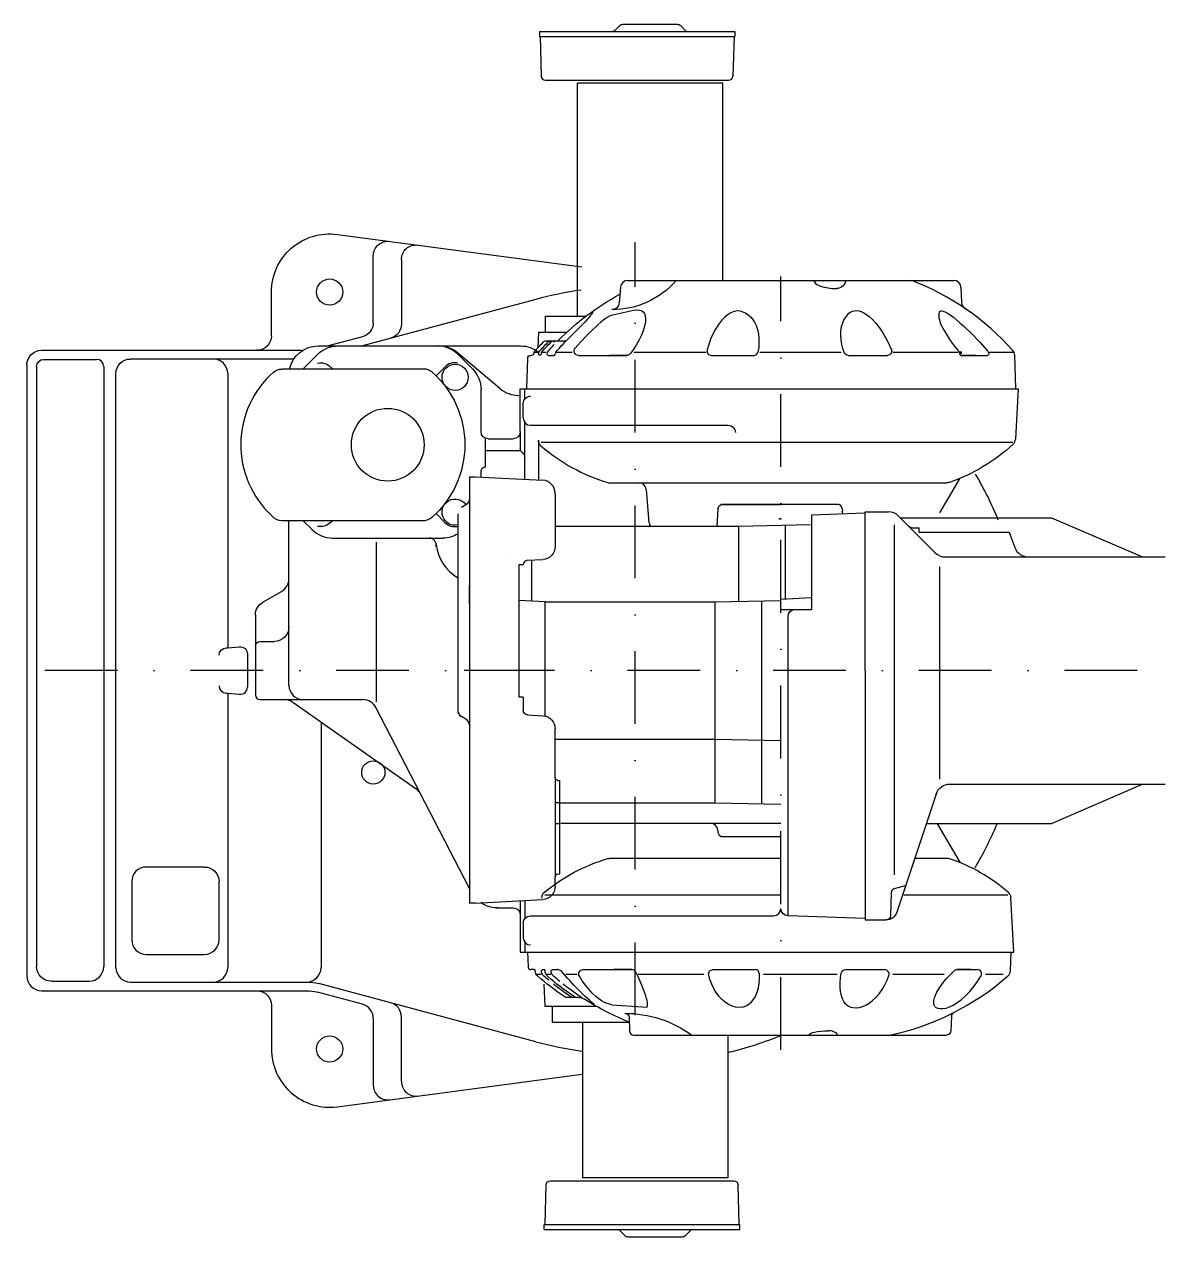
# Model space of a CAD drawing. Extents: x 980 to 2346, y 1111 to 1944.
# Drawn here: x 980 to 1765, y 1111 to 1944 of the extents above; entities that cross this region are included whole.
import ezdxf

# ---------------------------------------------------------------- set-up
doc = ezdxf.new("R2010")
doc.units = 0
doc.header["$LTSCALE"] = 100
for name, pattern in [('DASHDOT', [1, 0.5, -0.25, 0, -0.25]), ('DASHED', [0.75, 0.5, -0.25]), ('GEN7', [15, 10, -2.5, 0, -2.5]), ('PHANTOM', [2.5, 1.25, -0.25, 0.25, -0.25, 0.25, -0.25])]:
    doc.linetypes.add(name, pattern=pattern)
doc.layers.get('0').update_dxf_attribs({"linetype": 'CONTINUOUS'})
doc.layers.add('7', color=4, linetype='GEN7')

msp = doc.modelspace()

# ---------------------------------------------------------------- linework, layer by layer
at = {"linetype": 'CONTINUOUS'}
for p, q in [((1385.8, 1939.59), (1389.2, 1942.98)), ((1391.7, 1944), (1428.8, 1944)), ((1434.6, 1939.59), (1431.3, 1942.98)), ((1334.1, 1939.01), (1334.1, 1935.5)), ((1334.1, 1939), (1468.4, 1939)), ((1334.1, 1935.5), (1468.4, 1935.5)), ((1334.6, 1935.47), (1335.3, 1908.43)), ((1404.3, 1935.5), (1468.4, 1935.5)), ((1467.9, 1935.47), (1467.1, 1908.43)), ((1468.4, 1939.01), (1468.4, 1935.5)), ((1338.3, 1905.5), (1464.1, 1905.5)), ((1460.2, 1903.5), (1360.2, 1903.5)), ((1360.2, 1743.5), (1360.2, 1903.5)), ((1460.2, 1768), (1460.2, 1903.5)), ((1195.3, 1799.65), (1363.2, 1777.28)), ((1220, 1738.97), (1220, 1784.94)), ((1239.3, 1782.37), (1239.3, 1737.93)), ((1394.8, 1768), (1618.8, 1768)), ((1150, 1730), (1150, 1760)), ((1389.9, 1763.44), (1388.9, 1752.51)), ((1623.8, 1763.18), (1624.2, 1752.85)), ((1331.7, 1755.01), (1212.6, 1723.1)), ((1338.3, 1732.5), (1338.3, 1743.5)), ((1338.3, 1743.5), (1366.1, 1743.5)), ((1400, 1747.53), (1383.4, 1743.9)), ((1212.6, 1729.31), (1188.9, 1722.97)), ((1333.5, 1732.5), (1333.1, 1721.81)), ((1333.5, 1732.5), (1353, 1732.5)), ((1338.9, 1726.5), (1346.8, 1726.5)), ((1341.5, 1726.5), (1346.3, 1726.5)), ((1345.3, 1726.5), (1352.3, 1726.5)), ((992, 1720), (1140, 1720)), ((1140, 1720), (1170.9, 1720)), ((1171.6, 1707.13), (1181.6, 1717.15)), ((1182, 1723), (1321.2, 1723)), ((1307, 1693.72), (1277.9, 1718.29)), ((1278.2, 1717.15), (1288.1, 1707.22)), ((1328, 1716.5), (1328.7, 1716.5)), ((1330.2, 1718.15), (1330.2, 1717.95)), ((1333.1, 1718.5), (1330.7, 1718.5)), ((1333.5, 1718.15), (1333.4, 1717.54)), ((1334.4, 1716.5), (1334.4, 1716.5)), ((1335.5, 1718.15), (1335.4, 1717.47)), ((1338.5, 1718.5), (1336.2, 1718.5)), ((1339.4, 1718.15), (1339.3, 1717.54)), ((1340.3, 1716.5), (1344, 1716.5)), ((1343.2, 1716.5), (1342.5, 1716.5)), ((1345.1, 1718.15), (1345, 1717.47)), ((1356.6, 1718.5), (1345.5, 1718.5)), ((1360.9, 1716.5), (1394, 1716.5)), ((1394.8, 1716.5), (1382.3, 1716.5)), ((1448.6, 1718.5), (1399.2, 1718.5)), ((1452.3, 1716.5), (1481.4, 1716.5)), ((1541.4, 1718.5), (1485.6, 1718.5)), ((1546.3, 1716.5), (1573.2, 1716.5)), ((1621.8, 1718.5), (1577.1, 1718.5)), ((1622.4, 1719.01), (1624.4, 1719.01)), ((1622.8, 1718), (1624.4, 1718)), ((1623.9, 1716.5), (1642, 1716.5)), ((1634.1, 1716.5), (1624.4, 1716.5)), ((1659.7, 1718.5), (1643.5, 1718.5)), ((1661.5, 1693.8), (1660.7, 1716.71)), ((982, 1710), (982, 1290)), ((988.6, 1708.78), (988.6, 1296.6)), ((993.6, 1713.78), (1029.8, 1713.78)), ((1034.8, 1708.78), (1034.8, 1296.6)), ((1165.2, 1714), (1053.1, 1714)), ((1190.7, 1708.52), (1192.1, 1707.13)), ((1269.2, 1708.52), (1263.1, 1702.48)), ((1326, 1714.57), (1325.2, 1693.8)), ((1043.1, 1296), (1043.1, 1704)), ((1120, 1704), (1120, 1515.52)), ((1255.5, 1707.13), (1157.1, 1707.13)), ((1294, 1664.13), (1294, 1693.08)), ((1321, 1693.5), (1663, 1693.5)), ((1321, 1664.13), (1321, 1693.5)), ((1324, 1686.46), (1324, 1693.5)), ((1663, 1693.5), (1661.2, 1658.95)), ((1323, 1673.5), (1323, 1683.5)), ((1324, 1646.89), (1324, 1670.54)), ((1328, 1668.5), (1463.9, 1668.5)), ((1297, 1639.94), (1297, 1659.55)), ((1299, 1659.13), (1316, 1659.13)), ((1321, 1664.13), (1321, 1652.38)), ((1333.4, 1658.24), (1333.4, 1630.87)), ((1297, 1651.13), (1321, 1651.13)), ((1321.8, 1650.25), (1323.1, 1649.01)), ((1335.4, 1657), (1659.4, 1657)), ((1324, 1631.36), (1324, 1646.89)), ((1286, 1633.14), (1286, 1340.27)), ((1286, 1633.14), (1290, 1633.14)), ((1290, 1633.14), (1336.5, 1630.71)), ((1294, 1632.93), (1294, 1636.94)), ((1382.6, 1629), (1610.4, 1629)), ((1409.6, 1601.57), (1407.6, 1624.44)), ((1609.3, 1608.24), (1623.2, 1632.06)), ((1609.3, 1629), (1614.2, 1629)), ((1345, 1621.72), (1345, 1596.27)), ((1263.1, 1607.79), (1269.2, 1601.75)), ((1278, 1607.73), (1278, 1472.74)), ((1283.5, 1613.79), (1280.5, 1612.06)), ((1456.8, 1611.18), (1456.1, 1599.01)), ((1539.2, 1614), (1458.8, 1614)), ((1459.8, 1614), (1500, 1614)), ((1540.2, 1614), (1500, 1614)), ((1558, 1608), (1521, 1606.71)), ((1542.2, 1611.18), (1542.3, 1609.71)), ((1558, 1609), (1573.9, 1609)), ((1558, 1500), (1558, 1609)), ((1157.1, 1603.13), (1255.3, 1603.13)), ((1162, 1490), (1162, 1603.13)), ((1171.6, 1603.13), (1177.9, 1596.86)), ((1192.1, 1603.13), (1190.7, 1601.75)), ((1471, 1599.25), (1520.4, 1600.35)), ((1503, 1599.97), (1503, 1549.22)), ((1521, 1606.71), (1521, 1542)), ((1578, 1600.03), (1578, 1359.68)), ((1580.9, 1606.07), (1606.1, 1580.93)), ((1582, 1605), (1685.9, 1605)), ((1685.9, 1605), (1748.44, 1578)), ((1345, 1599.25), (1471, 1599.25)), ((1345, 1596.27), (1345, 1585.27)), ((1471, 1599.25), (1471, 1547.76)), ((1591.1, 1598), (1595, 1598)), ((1595, 1595), (1595, 1598)), ((1595, 1595), (1657, 1595)), ((1657, 1595), (1660.8, 1584.58)), ((1192, 1591), (1267.8, 1591)), ((1222, 1588.08), (1222, 1478.48)), ((1311, 1578.64), (1311, 1578.64)), ((1311, 1578.64), (1311, 1578.64)), ((1311, 1578.64), (1311, 1578.64)), ((1311, 1578.64), (1311, 1578.64)), ((1325.8, 1575.73), (1336.5, 1576.29)), ((1329, 1547.62), (1329, 1575.75)), ((1336, 1578.64), (1336, 1578.64)), ((1336, 1578.64), (1336, 1578.64)), ((1336, 1578.64), (1336, 1578.64)), ((1336, 1578.64), (1336, 1578.64)), ((1613.1, 1578), (1764, 1578)), ((1320, 1572.58), (1320, 1481.68)), ((1323, 1572.58), (1320, 1572.58)), ((1323, 1572.58), (1323, 1572.73)), ((1609, 1571.14), (1609, 1425.33)), ((1144, 1546.89), (1157, 1554.4)), ((1500, 1549.06), (1520.7, 1550.2)), ((1338, 1547.12), (1320, 1548.12)), ((1320, 1548.12), (1320, 1481.68)), ((1338, 1469.06), (1338, 1547.12)), ((1338, 1547.12), (1455, 1547.12)), ((1455, 1547.11), (1500, 1548.11)), ((1455, 1547.12), (1465.7, 1547.36)), ((1455, 1464), (1455, 1547.12)), ((1487, 1463.29), (1487, 1547.74)), ((1500, 1542), (1521, 1542)), ((1139, 1538.23), (1139, 1483)), ((1455, 1535.5), (1455, 1535.5)), ((1505, 1331.47), (1505, 1537)), ((1120, 1515.52), (1127.9, 1516.34)), ((1142, 1520), (1152, 1520)), ((1119, 1515.52), (1120, 1515.52)), ((1133.5, 1511.36), (1133.5, 1488.64)), ((1558, 1500), (1558, 1328.62)), ((1455, 1409.09), (1455, 1492.21)), ((1455, 1491.71), (1455, 1491.71)), ((1487, 1408.38), (1487, 1492.92)), ((1119, 1484.48), (1120, 1484.48)), ((1120, 1484.48), (1120, 1296)), ((1120, 1484.48), (1127.9, 1483.67)), ((1142, 1480), (1212.9, 1480)), ((1164.6, 1478.2), (1249.4, 1418.82)), ((1286.1, 1350.29), (1221.8, 1474.6)), ((1323, 1481.68), (1320, 1481.68)), ((1323, 1481.68), (1323, 1479.14)), ((1323, 1479.14), (1323, 1472.48)), ((1283.5, 1466.68), (1280.5, 1468.41)), ((1325.8, 1469.48), (1336.5, 1468.93)), ((1184.1, 1464.32), (1184.1, 1296)), ((1345, 1426.47), (1345, 1459.94)), ((1345, 1452.9), (1455, 1452.9)), ((1455, 1452.9), (1500, 1451.9)), ((1345, 1426.47), (1345, 1358.27)), ((1346.5, 1424.53), (1348, 1424.45)), ((1348, 1424.45), (1348, 1360.28)), ((1616.2, 1422), (1764, 1422)), ((1685.9, 1395), (1748.44, 1422)), ((1348.2, 1409.09), (1455, 1409.09)), ((1455, 1409.09), (1500, 1408.09)), ((1606.7, 1415.15), (1579.8, 1334.1)), ((1345, 1395), (1348.5, 1395)), ((1500, 1395), (1348.9, 1395)), ((1499, 1395), (1349, 1395)), ((1600, 1395), (1685.9, 1395)), ((1607.3, 1395.22), (1623.2, 1367.95)), ((1456.7, 1390.3), (1456.8, 1388.83)), ((1458.8, 1386), (1499, 1386)), ((1459.8, 1386), (1500, 1386)), ((1499.6, 1386), (1499, 1386)), ((1500, 1386), (1500, 1386)), ((1382.6, 1371), (1500, 1371)), ((1592.1, 1371), (1614.2, 1371)), ((1104, 1365), (1064, 1365)), ((1345, 1351.69), (1345, 1358.27)), ((1346.5, 1360.21), (1348, 1360.28)), ((1054, 1355), (1054, 1315)), ((1114, 1315), (1114, 1355)), ((1578.1, 1350.2), (1585.7, 1352.21)), ((1290, 1340.27), (1336.5, 1342.71)), ((1321, 1341.71), (1321, 1306.5)), ((1324, 1342.28), (1324, 1329.46)), ((1337.8, 1346), (1500.2, 1346)), ((1575.9, 1347.4), (1575.4, 1331.52)), ((1584.5, 1346), (1655.9, 1346)), ((1660, 1306.5), (1658, 1343.92)), ((1290, 1340.27), (1286, 1340.27)), ((1304.2, 1337), (1315, 1337)), ((1305.2, 1337), (1316, 1337)), ((1323, 1326.5), (1323, 1316.5)), ((1328, 1331.5), (1495, 1331.5)), ((1558, 1329.62), (1505, 1331.47)), ((1558, 1328.62), (1572.2, 1328.62)), ((1324, 1313.54), (1324, 1306.5)), ((1064, 1305), (1104, 1305)), ((1321, 1306.5), (1660, 1306.5)), ((1326, 1306.5), (1326.3, 1296.43)), ((1658, 1306.5), (1657.6, 1293.65)), ((1330.5, 1294.5), (1328.3, 1294.5)), ((1332.4, 1291.5), (1335.3, 1291.5)), ((1336.3, 1294.5), (1337.2, 1294.5)), ((1339.3, 1291.5), (1342, 1291.5)), ((1343.1, 1294.5), (1347.1, 1294.5)), ((1347.1, 1294.5), (1346.5, 1294.5)), ((1352.2, 1291.5), (1360.1, 1291.5)), ((1364.2, 1294.5), (1397.7, 1294.5)), ((1397.7, 1294.5), (1385.2, 1294.5)), ((1401.9, 1291.5), (1447.1, 1291.5)), ((1453.4, 1294.5), (1482.3, 1294.5)), ((1488, 1291.5), (1538.7, 1291.5)), ((1544.5, 1294.5), (1571.4, 1294.5)), ((1576.9, 1291.5), (1612.3, 1291.5)), ((1630.8, 1294.5), (1621, 1294.5)), ((1621.2, 1294.5), (1635, 1294.5)), ((1640.6, 1291.5), (1652.7, 1291.5)), ((998.6, 1286.6), (1024.8, 1286.6)), ((1053.1, 1286), (1174.7, 1286)), ((1331.7, 1245), (1182.5, 1284.98)), ((1337.2, 1284.5), (1337.8, 1269.5)), ((992, 1280), (1140, 1280)), ((1140, 1280), (1173.9, 1280)), ((1212.6, 1270.7), (1181.7, 1278.98)), ((1353.6, 1275.5), (1360.8, 1275.5)), ((1150, 1270), (1150, 1240)), ((1337.8, 1269.5), (1372.9, 1269.5)), ((1342.9, 1269.5), (1342.9, 1258.5)), ((1342.9, 1269.5), (1372.9, 1269.5)), ((1384, 1270.44), (1407.9, 1268.74)), ((1220, 1261.04), (1220, 1215.07)), ((1239.3, 1217.64), (1239.3, 1262.07)), ((1342.9, 1258.5), (1395.6, 1258.5)), ((1363.7, 1258.5), (1363.7, 1151.5)), ((1395.8, 1261.62), (1396.1, 1252.4)), ((1617.3, 1262.5), (1616.9, 1252.4)), ((1399.1, 1249.5), (1613.9, 1249.5)), ((1463.7, 1249.5), (1463.7, 1151.5)), ((1195.3, 1200.35), (1363.2, 1222.72)), ((1463.7, 1151.5), (1363.7, 1151.5)), ((1338, 1119.54), (1338.7, 1146.58)), ((1341.7, 1149.5), (1467.6, 1149.5)), ((1471.3, 1119.54), (1470.6, 1146.58)), ((1337.5, 1115.99), (1337.5, 1119.5)), ((1337.5, 1119.5), (1471.8, 1119.5)), ((1407.8, 1119.5), (1471.8, 1119.5)), ((1471.8, 1115.99), (1471.8, 1119.5)), ((1337.5, 1116), (1471.8, 1116)), ((1389.2, 1115.42), (1392.6, 1112.03)), ((1395.1, 1111), (1432.2, 1111)), ((1438.1, 1115.42), (1434.7, 1112.03))]:
    msp.add_line(p, q, dxfattribs=at)
at = {"linetype": 'DASHED'}
for p, q in [((1286, 1545.89), (1286, 1558.39)), ((1344.8, 1452.9), (1345, 1452.9)), ((1348.2, 1409.09), (1345, 1409.09))]:
    msp.add_line(p, q, dxfattribs=at)
at = {"linetype": 'DASHDOT'}
msp.add_line((1320, 1500), (1282.5, 1500), dxfattribs=at)
at = {"linetype": 'PHANTOM'}
for p, q in [((1348, 1424.45), (1348.2, 1424.45)), ((1348, 1360.28), (1348.2, 1360.29))]:
    msp.add_line(p, q, dxfattribs=at)
at = {"linetype": 'CONTINUOUS'}
for points in [[(1522.8, 1768, 0), (1522.9, 1767.33, 0), (1523.3, 1766.64, 0), (1523.9, 1765.95, 0), (1524.8, 1765.28, 0), (1525.9, 1764.64, 0), (1527.3, 1764.06, 0), (1529.8, 1763.34, 0), (1532.5, 1762.82, 0), (1535.4, 1762.52, 0), (1538.2, 1762.43, 0)], [(1544.5, 1768, 0), (1544.4, 1766.99, 0), (1544, 1765.95, 0), (1543.4, 1764.95, 0), (1542.6, 1764.06, 0), (1541.6, 1763.34, 0), (1540.5, 1762.82, 0), (1539.3, 1762.52, 0), (1538.2, 1762.43, 0)], [(1370.7, 1746.82, 0), (1370.7, 1746.61, 0), (1370.7, 1746.25, 0), (1370.5, 1745.76, 0), (1370.1, 1745.11, 0), (1369.5, 1744.31, 0), (1368.8, 1743.37, 0), (1368, 1742.29, 0), (1366.9, 1741.09, 0), (1365.4, 1739.34, 0), (1363.6, 1737.44, 0), (1359.7, 1733.5, 0), (1355.7, 1729.68, 0)], [(1383.4, 1743.9, 0), (1382.2, 1743.45, 0), (1380.6, 1742.55, 0), (1378.6, 1741.17, 0), (1376.3, 1739.33, 0), (1373.7, 1737.05, 0), (1370.1, 1733.66, 0), (1366.3, 1729.82, 0), (1362.4, 1725.69, 0), (1358.7, 1721.47, 0)], [(1400, 1747.53, 0), (1401.6, 1747.74, 0), (1403, 1747.67, 0), (1404.3, 1747.27, 0), (1405.4, 1746.5, 0), (1406.3, 1745.33, 0), (1406.9, 1743.76, 0), (1407.1, 1741.81, 0), (1407, 1739.52, 0), (1406.4, 1736.55, 0), (1405.4, 1733.34, 0), (1404, 1730, 0), (1402.4, 1726.67, 0), (1400.5, 1723.45, 0), (1398.5, 1720.43, 0), (1396.4, 1717.66, 0)], [(1472.6, 1746.82, 0), (1470.9, 1747.02, 0), (1469.1, 1746.89, 0), (1467.2, 1746.4, 0), (1465.2, 1745.52, 0), (1463.2, 1744.25, 0), (1461.2, 1742.59, 0), (1459.3, 1740.56, 0), (1457.1, 1737.78, 0), (1455.1, 1734.62, 0), (1453.3, 1731.19, 0), (1451.7, 1727.58, 0), (1450.5, 1723.89, 0), (1449.4, 1720.23, 0)], [(1472.6, 1746.82, 0), (1474.3, 1746.31, 0), (1476, 1745.52, 0), (1477.6, 1744.43, 0), (1479.2, 1743.03, 0), (1480.6, 1741.34, 0), (1481.9, 1739.37, 0), (1483, 1737.15, 0), (1484, 1734.3, 0), (1484.6, 1731.26, 0), (1485, 1728.12, 0), (1485, 1724.96, 0), (1484.8, 1721.86, 0), (1484.3, 1718.9, 0)], [(1549.4, 1746.82, 0), (1547.7, 1745.95, 0), (1546.1, 1744.71, 0), (1544.6, 1743.08, 0), (1543.3, 1741.07, 0), (1542.3, 1738.71, 0), (1541.5, 1736.06, 0), (1541.1, 1733.18, 0), (1541, 1730.17, 0), (1541.2, 1727.1, 0), (1541.7, 1724.07, 0), (1542.5, 1721.15, 0), (1543.5, 1718.4, 0)], [(1549.4, 1746.82, 0), (1550.7, 1747.17, 0), (1552.1, 1747.27, 0), (1553.7, 1747.08, 0), (1555.3, 1746.58, 0), (1557, 1745.77, 0), (1558.9, 1744.64, 0), (1560.8, 1743.2, 0), (1562.7, 1741.45, 0), (1565.2, 1738.69, 0), (1567.7, 1735.52, 0), (1570, 1732.03, 0), (1572.2, 1728.33, 0), (1574.2, 1724.51, 0), (1575.9, 1720.68, 0)], [(1609.4, 1746.82, 0), (1608.9, 1746.16, 0), (1608.6, 1745.25, 0), (1608.5, 1744.06, 0), (1608.6, 1742.62, 0), (1609, 1740.92, 0), (1609.6, 1738.98, 0), (1610.5, 1736.85, 0), (1612.2, 1733.59, 0), (1614.2, 1730.13, 0), (1616.6, 1726.61, 0), (1619.2, 1723.16, 0), (1621.8, 1719.88, 0)], [(1609.4, 1746.82, 0), (1609.9, 1747.07, 0), (1610.6, 1747.12, 0), (1611.5, 1746.94, 0), (1612.6, 1746.54, 0), (1613.9, 1745.89, 0), (1615.3, 1744.98, 0), (1617, 1743.83, 0), (1618.9, 1742.44, 0), (1620.9, 1740.81, 0), (1623.3, 1738.73, 0), (1625.9, 1736.41, 0), (1631.3, 1731.23, 0), (1636.7, 1725.62, 0), (1641.9, 1719.93, 0)], [(1331.3, 1293.76, 0), (1331.3, 1294.03, 0), (1331.1, 1294.29, 0), (1330.8, 1294.45, 0), (1330.5, 1294.5, 0)], [(1335.5, 1293.76, 0), (1335.5, 1294.03, 0), (1335.7, 1294.29, 0), (1336, 1294.45, 0), (1336.3, 1294.5, 0)], [(1338, 1293.76, 0), (1337.9, 1294.03, 0), (1337.8, 1294.29, 0), (1337.5, 1294.45, 0), (1337.2, 1294.5, 0)], [(1342.2, 1293.76, 0), (1342.3, 1294.03, 0), (1342.5, 1294.29, 0), (1342.8, 1294.45, 0), (1343.1, 1294.5, 0)], [(1407.9, 1268.74, 0), (1408.2, 1268.99, 0), (1408.4, 1269.43, 0), (1408.5, 1270.08, 0), (1408.4, 1270.94, 0), (1408.3, 1272.01, 0), (1408.1, 1273.29, 0), (1407.7, 1274.76, 0), (1407.2, 1276.42, 0), (1405.9, 1280.18, 0), (1404.3, 1284.33, 0), (1402.4, 1288.62, 0), (1400.4, 1292.82, 0)], [(1473.4, 1268.74, 0), (1475.1, 1269.13, 0), (1476.7, 1269.86, 0), (1478.3, 1270.92, 0), (1479.9, 1272.34, 0), (1481.3, 1274.08, 0), (1482.5, 1276.14, 0), (1483.7, 1278.94, 0), (1484.6, 1282.01, 0), (1485.1, 1285.24, 0), (1485.3, 1288.5, 0), (1485.3, 1291.71, 0)], [(1547.9, 1268.74, 0), (1546.6, 1269.23, 0), (1545.4, 1270.05, 0), (1544.2, 1271.21, 0), (1543.2, 1272.7, 0), (1542.3, 1274.52, 0), (1541.6, 1276.62, 0), (1541, 1279.46, 0), (1540.7, 1282.54, 0), (1540.7, 1285.75, 0), (1541, 1288.97, 0), (1541.5, 1292.1, 0)], [(1606.1, 1268.74, 0), (1605.6, 1269.57, 0), (1605.2, 1270.63, 0), (1605.1, 1271.9, 0), (1605.2, 1273.39, 0), (1605.6, 1275.08, 0), (1606.3, 1276.95, 0), (1607.3, 1278.96, 0), (1609, 1281.95, 0), (1611.2, 1285.02, 0), (1613.7, 1288.08, 0), (1616.4, 1291, 0), (1619.2, 1293.71, 0)], [(1384, 1270.44, 0), (1382.4, 1270.68, 0), (1380.6, 1271.2, 0), (1378.8, 1272, 0), (1376.8, 1273.09, 0), (1374.9, 1274.46, 0), (1372.8, 1276.11, 0), (1370.4, 1278.4, 0), (1368, 1281, 0), (1365.7, 1283.84, 0), (1363.6, 1286.85, 0), (1361.6, 1289.96, 0)], [(1473.4, 1268.74, 0), (1471.2, 1268.6, 0), (1468.9, 1268.84, 0), (1466.5, 1269.49, 0), (1464.1, 1270.56, 0), (1461.8, 1272.06, 0), (1459.5, 1273.97, 0), (1457.4, 1276.25, 0), (1455.5, 1278.83, 0), (1453.9, 1281.66, 0), (1452.5, 1284.64, 0), (1451.3, 1287.72, 0), (1450.5, 1290.81, 0)], [(1547.9, 1268.74, 0), (1549.8, 1268.39, 0), (1551.9, 1268.33, 0), (1554, 1268.59, 0), (1556.2, 1269.19, 0), (1558.4, 1270.13, 0), (1560.6, 1271.42, 0), (1562.8, 1273.03, 0), (1565.2, 1275.3, 0), (1567.5, 1277.93, 0), (1569.6, 1280.85, 0), (1571.4, 1283.97, 0), (1573, 1287.22, 0), (1574.3, 1290.51, 0)], [(1606.1, 1268.74, 0), (1607.7, 1268.09, 0), (1609.5, 1267.75, 0), (1611.4, 1267.76, 0), (1613.6, 1268.15, 0), (1615.9, 1268.92, 0), (1618.4, 1270.08, 0), (1620.9, 1271.62, 0), (1623.9, 1273.86, 0), (1626.9, 1276.54, 0), (1629.8, 1279.57, 0), (1632.6, 1282.87, 0), (1635.2, 1286.35, 0), (1637.5, 1289.91, 0)], [(1519.3, 1249.5, 0), (1519.4, 1249.87, 0), (1519.7, 1250.24, 0), (1520.3, 1250.62, 0), (1521, 1250.99, 0), (1522, 1251.33, 0), (1523.2, 1251.65, 0), (1525.3, 1252.04, 0), (1527.7, 1252.33, 0), (1530.2, 1252.49, 0), (1532.6, 1252.54, 0)], [(1538.8, 1249.5, 0), (1538.7, 1250.06, 0), (1538.4, 1250.62, 0), (1537.8, 1251.16, 0), (1537, 1251.65, 0), (1535.6, 1252.15, 0), (1534.1, 1252.45, 0), (1532.6, 1252.54, 0)]]:
    msp.add_polyline3d(points, dxfattribs=at)
for centre, radius in [((1190, 1760), 9), ((1276.2, 1701.45), 9), ((1229.9, 1655.13), 25), ((1220, 1430), 8), ((1190, 1240), 9)]:
    msp.add_circle(centre, radius, dxfattribs=at)
at = {"linetype": 'CONTINUOUS', "extrusion": (0, 0, -1)}
for centre, radius, start, end in [((-1391.7, 1940.5), 3.5, 45, 90), ((-1341.5, 1725.5), 1, 0, 90), ((-1345.3, 1725.5), 1, 0, 90), ((-1328, 1714.5), 2, 2, 90), ((-1328, 1683.5), 5, 0, 90.0001), ((-1463.9, 1663.5), 5, 90, 180), ((-1336, 1351.69), 9, 180, 267), ((-1653, 1343.66), 5, 131.142, 177), ((-1505, 1336.44), 5, 272, 0), ((-1572.4, 1331.62), 3, 182, 270), ((-1347.1, 1291.5), 3, 90, 140.496), ((-1453.4, 1291.5), 3, 346.633, 90), ((-1544.5, 1291.5), 3, 11.5265, 90), ((-1455.5, 1425.66), 180, 303.931, 308.354)]:
    msp.add_arc(centre, radius, start, end, dxfattribs=at)
at = {"linetype": 'CONTINUOUS', "extrusion": (2.75335e-14, 6.5979e-14, -1)}
msp.add_arc((-1428.8, 1940.5), 3.5, 90, 135, dxfattribs=at)
at = {"linetype": 'CONTINUOUS', "extrusion": (5.65233e-15, -1.31888e-14, -1)}
msp.add_arc((-1384.4, 1941), 2, 225, 270, dxfattribs=at)
at = {"linetype": 'CONTINUOUS'}
for centre, radius, start, end in [((1436.1, 1941), 2, 225, 270), ((1338.3, 1908.5), 3, 181.5, 270), ((1464.1, 1908.5), 3, 270, 358.5), ((1394.8, 1763), 5, 90, 175), ((1525, 1600.14), 180, 41.6913, 68.8361), ((1618.8, 1763), 5, 2, 90), ((1400, 1500), 264, 98.0873, 105), ((1629.2, 1753.03), 5, 182, 235.729), ((1264.1, 1703), 20, 45, 90), ((1265, 1703), 20, 49.8249, 90), ((1331.2, 1718.11), 1, 138.773, 178), ((1340.3, 1717.5), 1, 178, 270), ((1344, 1717.5), 1, 270, 358), ((1346.1, 1718.11), 1, 138.773, 178), ((1394, 1719.5), 3, 270, 322.075), ((1452.3, 1719.5), 3, 166.079, 270), ((1481.4, 1719.5), 3, 270, 348.321), ((1623.9, 1717.5), 1, 188.118, 270), ((1655.7, 1716.54), 5, 2.00001, 41.6913), ((1029.8, 1708.78), 5, 0, 90), ((1110, 1704), 10, 0, 90), ((1276.2, 1701.45), 10, 79.0226, 135), ((1195.4, 1655.13), 66.5, 131.41, 227.197), ((1254.8, 1698.63), 8.5, 48.5904, 90), ((1319.9, 1709), 20, 229.825, 270), ((1328, 1673.5), 5, 180, 270), ((1656.2, 1659.21), 5, 313.26, 357), ((1416.5, 1748.36), 124.29, 229.152, 253.465), ((1400, 1500), 270, 22.5134, 30.0005), ((1336, 1621.72), 9, 0, 87), ((1382.6, 1634), 5, 253.465, 270), ((1402.6, 1624), 5, 5, 90), ((1539.2, 1611), 3, 3.36646, 90), ((1573.9, 1599), 10, 45, 90), ((1156.9, 1611.63), 8.5, 218.497, 270), ((1254.7, 1611.63), 8.5, 270, 311.41), ((1276.2, 1608.82), 10, 225, 280.977), ((1414.6, 1602), 5, 185, 213.303), ((1591.1, 1603), 5, 225, 270), ((1192, 1611), 20, 225, 270), ((1258.3, 1586), 5, 347.52, 90), ((1293.1, 1589.67), 30, 186.017, 239.698), ((1670.2, 1588), 10, 200, 270), ((1326, 1572.73), 3, 93, 180), ((1613.1, 1588), 10, 225, 270), ((1152, 1563.06), 10, 300, 0), ((1119, 1489.48), 5, 180, 270), ((1128.5, 1488.64), 5, 264.144, 0), ((1142, 1483), 3, 180, 270), ((1172, 1490), 10, 180, 270), ((1158.8, 1470), 10, 55, 90), ((1212.9, 1470), 10, 27.3608, 90), ((1283, 1472.74), 5, 180, 240), ((1281, 1462.35), 5, 0, 60), ((1243.6, 1410.63), 10, 27.3608, 55), ((1451.8, 1390), 5, 3.36646, 90), ((1400, 1500), 270, 329.862, 337.05), ((1459.8, 1389), 3, 183.366, 270), ((1614.2, 1366), 5, 71.3357, 90), ((1577.4, 1257.05), 120, 48.8583, 71.3358), ((1064, 1355), 10, 90, 180), ((1347, 1358.27), 2, 104.478, 180), ((1578.9, 1347.3), 3, 105, 178), ((1340.6, 1343.68), 5, 115.961, 180), ((1495, 1336.5), 5, 270, 0), ((1328, 1316.5), 5, 180, 270), ((1064, 1315), 10, 180, 270), ((1104, 1315), 10, 270, 0), ((1024.8, 1296.6), 10, 270, 0), ((1053.1, 1296), 10, 180, 270), ((1110, 1296), 10, 270, 0), ((1174.1, 1296), 10, 270, 0), ((1328.3, 1296.5), 2, 182, 270), ((1397.7, 1291.5), 3, 26.0595, 90), ((1482.3, 1291.5), 3, 3.94966, 90), ((1571.4, 1291.5), 3, 340.572, 90), ((1635, 1291.5), 3, 327.97, 90), ((992, 1290), 10, 180, 270), ((1537.3, 1425.51), 180, 282.089, 311.192), ((1353.6, 1280.5), 5, 237, 270), ((1357.7, 1280.5), 5, 237, 270), ((1360.3, 1280.5), 5, 237, 270), ((1210, 1261.04), 10, 0, 75), ((1229.3, 1262.07), 10, 0, 75), ((1399.1, 1252.5), 3, 182, 270), ((1400, 1500), 270, 283.639, 291.98), ((1400, 1500), 264, 255, 261.997), ((1190, 1240), 40, 180, 277.586), ((1249.3, 1217.64), 10, 180, 277.586), ((1230, 1215.07), 10, 180, 277.586), ((1387.8, 1114), 2, 45, 90), ((1395.1, 1114.5), 3.5, 225, 270), ((1432.2, 1114.5), 3.5, 270, 315)]:
    msp.add_arc(centre, radius, start, end, dxfattribs=at)
at = {"linetype": 'CONTINUOUS', "extrusion": (-3.33067e-16, 0, -1)}
msp.add_arc((-1190, 1760), 40, 0, 97.5863, dxfattribs=at)
at = {"linetype": 'CONTINUOUS', "extrusion": (4.44089e-16, -4.44089e-16, -1)}
for centre, end in [((-1230, 1784.94), 97.5863), ((-992, 1710), 90)]:
    msp.add_arc(centre, 10, 0, end, dxfattribs=at)
at = {"linetype": 'CONTINUOUS', "extrusion": (-9.41469e-13, -8.20677e-13, -1)}
msp.add_arc((-1249.3, 1782.37, 0), 10, 0, 97.5863, dxfattribs=at)
at = {"linetype": 'CONTINUOUS', "extrusion": (8.14213e-15, -2.09895e-14, -1)}
msp.add_arc((-1384.5, 1805.27), 57.33, 220.542, 270.593, dxfattribs=at)
at = {"linetype": 'CONTINUOUS', "extrusion": (-4.02368e-15, 3.96614e-15, -1)}
msp.add_arc((-1475, 1600.14), 180, 44.5873, 61.6195, dxfattribs=at)
at = {"linetype": 'CONTINUOUS', "extrusion": (-3.53919e-15, 3.09639e-16, -1)}
msp.add_arc((-1383.9, 1752.94), 5, 185, 270, dxfattribs=at)
at = {"linetype": 'CONTINUOUS', "extrusion": (8.88178e-16, -4.44089e-16, -1)}
msp.add_arc((-1210, 1738.97), 10, 180, 255, dxfattribs=at)
at = {"linetype": 'CONTINUOUS', "extrusion": (9.41025e-13, 1.22347e-12, -1)}
msp.add_arc((-1229.3, 1737.93, 0), 10, 180, 255, dxfattribs=at)
at = {"linetype": 'CONTINUOUS', "extrusion": (-4.44089e-16, 4.44089e-16, -1)}
msp.add_arc((-1140, 1730), 10, 180, 270, dxfattribs=at)
at = {"linetype": 'CONTINUOUS', "extrusion": (5.4589e-14, -5.01963e-14, -1)}
msp.add_arc((-1465.8, 1600.14), 180, 41.2269, 44.1824, dxfattribs=at)
at = {"linetype": 'CONTINUOUS', "extrusion": (-5.4589e-14, 5.01963e-14, -1)}
msp.add_arc((-1469.1, 1600.14), 180, 41.2269, 44.1824, dxfattribs=at)
at = {"linetype": 'CONTINUOUS', "extrusion": (2.73038e-14, -2.51063e-14, -1)}
msp.add_arc((-1471.1, 1600.14), 180, 41.2269, 44.1824, dxfattribs=at)
at = {"linetype": 'CONTINUOUS', "extrusion": (-2.83415e-14, -3.12861e-14, -1)}
msp.add_arc((-1338.9, 1723.5), 3, 44.1824, 90, dxfattribs=at)
at = {"linetype": 'CONTINUOUS', "extrusion": (-3.90813e-16, -3.86338e-14, -1)}
msp.add_arc((-1342.2, 1723.5), 3, 44.1824, 90, dxfattribs=at)
at = {"linetype": 'CONTINUOUS', "extrusion": (-1.80437e-14, 2.67364e-15, -1)}
msp.add_arc((-1344.1, 1723.5), 3, 44.1824, 90, dxfattribs=at)
at = {"linetype": 'CONTINUOUS', "extrusion": (1.0284e-14, -9.60201e-15, -1)}
msp.add_arc((-1480.7, 1600.14), 180, 41.2269, 46.0229, dxfattribs=at)
at = {"linetype": 'CONTINUOUS', "extrusion": (-5.60086e-16, 5.7206e-16, -1)}
msp.add_arc((-1182, 1703), 20, 11.9159, 90, dxfattribs=at)
at = {"linetype": 'CONTINUOUS', "extrusion": (-4.23925e-15, 7.37943e-15, -1)}
msp.add_arc((-1195.8, 1703), 20, 45, 90, dxfattribs=at)
at = {"linetype": 'CONTINUOUS', "extrusion": (2.66454e-15, 1.17684e-14, -1)}
msp.add_arc((-1321.2, 1703), 20, 90, 127.819, dxfattribs=at)
at = {"linetype": 'CONTINUOUS', "extrusion": (4.53428e-14, 2.59669e-14, -1)}
msp.add_arc((-1328.7, 1718), 1.5, 182, 270, dxfattribs=at)
at = {"linetype": 'CONTINUOUS', "extrusion": (-5.15143e-14, 5.32907e-14, -1)}
msp.add_arc((-1334.4, 1717.5), 1, 270, 2, dxfattribs=at)
at = {"linetype": 'CONTINUOUS', "extrusion": (-7.40486e-14, -8.45087e-14, -1)}
msp.add_arc((-1334.5, 1718.11, 0), 1, 1.99997, 41.227, dxfattribs=at)
at = {"linetype": 'CONTINUOUS', "extrusion": (5.51801e-14, 5.31737e-14, -1)}
msp.add_arc((-1334.4, 1717.5), 1, 182, 270, dxfattribs=at)
at = {"linetype": 'CONTINUOUS', "extrusion": (-2.44968e-13, -1.63298e-14, -1)}
msp.add_arc((-1336.5, 1718.11, 0), 1, 1.99997, 41.227, dxfattribs=at)
at = {"linetype": 'CONTINUOUS', "extrusion": (-1.0912e-13, -7.08418e-14, -1)}
msp.add_arc((-1340.4, 1718.11, 0), 1, 2.00005, 41.2269, dxfattribs=at)
at = {"linetype": 'CONTINUOUS', "extrusion": (-9.99593e-14, 8.75908e-14, -1)}
msp.add_arc((-1475, 1600.14), 180, 41.2269, 43.435, dxfattribs=at)
at = {"linetype": 'CONTINUOUS', "extrusion": (-7.72715e-14, -5.18104e-14, -1)}
msp.add_arc((-1360.9, 1719.5, 0), 3, 270, 41.0487, dxfattribs=at)
at = {"linetype": 'CONTINUOUS', "extrusion": (9.37028e-14, -3.99681e-14, -1)}
msp.add_arc((-1546.3, 1719.5), 3, 270, 338.353, dxfattribs=at)
at = {"linetype": 'CONTINUOUS', "extrusion": (-2.83725e-14, 1.80455e-13, -1)}
msp.add_arc((-1573.2, 1719.5), 3, 156.995, 270, dxfattribs=at)
at = {"linetype": 'CONTINUOUS', "extrusion": (-1.01561e-14, -4.48483e-15, -1)}
msp.add_arc((-1618, 1716.66), 5, 139.914, 171.882, dxfattribs=at)
at = {"linetype": 'CONTINUOUS', "extrusion": (8.74194e-14, 4.45657e-14, -1)}
msp.add_arc((-1638.1, 1716.62, 0), 5, 138.574, 167.28, dxfattribs=at)
at = {"linetype": 'CONTINUOUS', "extrusion": (3.66709e-15, 8.45962e-14, -1)}
msp.add_arc((-1642, 1717.5), 1, 167.28, 270, dxfattribs=at)
at = {"linetype": 'CONTINUOUS', "extrusion": (-4.26947e-12, -4.28191e-12, -1)}
msp.add_arc((-993.6, 1708.78, 0), 5, 0, 90, dxfattribs=at)
at = {"linetype": 'CONTINUOUS', "extrusion": (-4.35207e-13, -4.35207e-13, -1)}
msp.add_arc((-1053.1, 1704, 0), 10, 0, 90, dxfattribs=at)
at = {"linetype": 'CONTINUOUS', "extrusion": (1.57984e-13, 4.19227e-13, -1)}
msp.add_arc((-1183.6, 1701.45, 0), 10, 79.0226, 135, dxfattribs=at)
at = {"linetype": 'CONTINUOUS', "extrusion": (1.41981e-15, -3.62412e-15, -1)}
msp.add_arc((-1157.1, 1698.63), 8.5, 48.5904, 90, dxfattribs=at)
at = {"linetype": 'CONTINUOUS', "extrusion": (2.20855e-16, 2.50426e-16, -1)}
msp.add_arc((-1216.4, 1655.13), 66.5, 131.41, 228.59, dxfattribs=at)
at = {"linetype": 'CONTINUOUS', "extrusion": (7.37943e-15, 4.23925e-15, -1)}
msp.add_arc((-1274, 1693.08), 20, 135, 180, dxfattribs=at)
at = {"linetype": 'CONTINUOUS', "extrusion": (-3.55271e-15, -3.55271e-15, -1)}
msp.add_arc((-1299, 1664.13), 5, 270, 0, dxfattribs=at)
at = {"linetype": 'CONTINUOUS', "extrusion": (-7.99361e-15, -1.33227e-14, -1)}
msp.add_arc((-1316, 1664.13), 5, 180, 270, dxfattribs=at)
at = {"linetype": 'CONTINUOUS', "extrusion": (3.63088e-15, 1.61056e-15, -1)}
msp.add_arc((-1338.4, 1658.24), 5, 309.514, 0.00001, dxfattribs=at)
at = {"linetype": 'CONTINUOUS', "extrusion": (-2.53308e-14, -6.05009e-14, -1)}
msp.add_arc((-1324, 1652.38), 3, 315, 0, dxfattribs=at)
at = {"linetype": 'CONTINUOUS', "extrusion": (-2.23183e-15, 2.37166e-15, -1)}
msp.add_arc((-1577.4, 1742.96), 120, 226.74, 251.336, dxfattribs=at)
at = {"linetype": 'CONTINUOUS', "extrusion": (-5.20224e-14, 2.89944e-14, -1)}
msp.add_arc((-1321, 1646.89), 3, 135, 180, dxfattribs=at)
at = {"linetype": 'CONTINUOUS', "extrusion": (1.4803e-15, -1.33227e-15, -1)}
msp.add_arc((-1297, 1636.94), 3, 0, 90, dxfattribs=at)
at = {"linetype": 'CONTINUOUS', "extrusion": (-5.46794e-15, 3.28398e-14, -1)}
msp.add_arc((-1614.2, 1634), 5, 251.336, 270, dxfattribs=at)
at = {"linetype": 'CONTINUOUS', "extrusion": (-9.36399e-17, 4.84466e-16, -1)}
msp.add_arc((-1276.2, 1608.82), 9, 259.06, 143.991, dxfattribs=at)
at = {"linetype": 'CONTINUOUS', "extrusion": (1.06581e-14, -6.21725e-15, -1)}
msp.add_arc((-1281, 1618.12), 5, 180, 240, dxfattribs=at)
at = {"linetype": 'CONTINUOUS', "extrusion": (1.37343e-15, -1.86022e-15, -1)}
msp.add_arc((-1459.8, 1611), 3, 3.36646, 90, dxfattribs=at)
at = {"linetype": 'CONTINUOUS', "extrusion": (3.06504e-14, 9.15974e-15, -1)}
msp.add_arc((-1547.2, 1610), 5, 329.711, 356.634, dxfattribs=at)
at = {"linetype": 'CONTINUOUS', "extrusion": (1.93121e-13, -4.56897e-13, -1)}
msp.add_arc((-1183.6, 1608.82), 10, 225, 280.977, dxfattribs=at)
at = {"linetype": 'CONTINUOUS', "extrusion": (-3.31632e-15, 1.17115e-14, -1)}
msp.add_arc((-1267.8, 1611), 20, 239.393, 270, dxfattribs=at)
at = {"linetype": 'CONTINUOUS', "extrusion": (1.4803e-15, -1.77636e-15, -1)}
msp.add_arc((-1336, 1585.27), 9, 180, 267, dxfattribs=at)
at = {"linetype": 'CONTINUOUS', "extrusion": (-5.32907e-15, 3.10862e-15, -1)}
msp.add_arc((-1149, 1538.23), 10, 0, 60, dxfattribs=at)
at = {"linetype": 'CONTINUOUS', "extrusion": (-8.88178e-16, 8.88178e-16, -1)}
msp.add_arc((-1510, 1537), 5, 0, 90, dxfattribs=at)
at = {"linetype": 'CONTINUOUS', "extrusion": (-4.71179e-13, -4.68514e-13, -1)}
msp.add_arc((-1152, 1530, 0), 10, 180, 270, dxfattribs=at)
at = {"linetype": 'CONTINUOUS', "extrusion": (-1.76924e-13, -2.96743e-15, -1)}
msp.add_arc((-1128.5, 1511.36, 0), 5, 84.1441, 180, dxfattribs=at)
at = {"linetype": 'CONTINUOUS', "extrusion": (1.56171e-12, 1.57074e-12, -1)}
msp.add_arc((-1142, 1517, 0), 3, 0, 90, dxfattribs=at)
at = {"linetype": 'CONTINUOUS', "extrusion": (4.44089e-15, -7.99361e-15, -1)}
msp.add_arc((-1119, 1510.52), 5, 0, 90, dxfattribs=at)
at = {"linetype": 'CONTINUOUS', "extrusion": (8.44749e-15, 8.45126e-15, -1)}
msp.add_arc((-1326, 1472.48), 3, 273, 0, dxfattribs=at)
at = {"linetype": 'CONTINUOUS', "extrusion": (-1.8514e-15, -1.3853e-15, -1)}
msp.add_arc((-1336, 1459.94), 9, 93, 180, dxfattribs=at)
at = {"linetype": 'CONTINUOUS', "extrusion": (-3.69015e-15, -3.63374e-15, -1)}
msp.add_arc((-1347, 1426.47), 2, 284.478, 0, dxfattribs=at)
at = {"linetype": 'CONTINUOUS', "extrusion": (-1.96918e-15, 2.52538e-15, -1)}
msp.add_arc((-1616.2, 1412), 10, 18.3644, 90, dxfattribs=at)
at = {"linetype": 'CONTINUOUS', "extrusion": (-7.48658e-16, 1.6057e-15, -1)}
msp.add_arc((-1416.5, 1251.65), 124.29, 50.4859, 73.4651, dxfattribs=at)
at = {"linetype": 'CONTINUOUS', "extrusion": (-5.92026e-15, 4.17875e-14, -1)}
msp.add_arc((-1382.6, 1366), 5, 73.4651, 90, dxfattribs=at)
at = {"linetype": 'CONTINUOUS', "extrusion": (-4.44089e-16, -4.44089e-16, -1)}
for centre in [(-1104, 1355), (-1140, 1270)]:
    msp.add_arc(centre, 10, 90, 180, dxfattribs=at)
at = {"linetype": 'CONTINUOUS', "extrusion": (-3.55271e-15, -6.21725e-15, -1)}
msp.add_arc((-1305.2, 1357), 20, 270, 304.835, dxfattribs=at)
at = {"linetype": 'CONTINUOUS', "extrusion": (-1.06581e-14, 1.06581e-14, -1)}
msp.add_arc((-1316, 1332), 5, 90, 180, dxfattribs=at)
at = {"linetype": 'CONTINUOUS', "extrusion": (-7.73852e-16, 1.19273e-15, -1)}
msp.add_arc((-1572.2, 1336.62), 8, 198.364, 270, dxfattribs=at)
at = {"linetype": 'CONTINUOUS', "extrusion": (-1.77635e-15, 1.77636e-15, -1)}
msp.add_arc((-1328, 1326.5), 5, 0, 89.9999, dxfattribs=at)
at = {"linetype": 'CONTINUOUS', "extrusion": (-5.04929e-13, 5.04041e-13, -1)}
msp.add_arc((-998.6, 1296.6, 0), 10, 270, 0, dxfattribs=at)
at = {"linetype": 'CONTINUOUS', "extrusion": (2.13729e-14, 9.64537e-15, -1)}
msp.add_arc((-1336.3, 1293.76), 5, 311.087, 0.00001, dxfattribs=at)
at = {"linetype": 'CONTINUOUS', "extrusion": (-8.84961e-15, -4.06755e-15, -1)}
for centre in [(-1340.5, 1293.76), (-1343, 1293.76)]:
    msp.add_arc(centre, 5, 311.087, 0.00001, dxfattribs=at)
at = {"linetype": 'CONTINUOUS', "extrusion": (1.31071e-14, 6.24725e-15, -1)}
msp.add_arc((-1347.2, 1293.76), 5, 311.087, 0.00001, dxfattribs=at)
at = {"linetype": 'CONTINUOUS', "extrusion": (1.6866e-14, 1.58611e-14, -1)}
msp.add_arc((-1494.5, 1413.05), 188.07, 310.15, 320.496, dxfattribs=at)
at = {"linetype": 'CONTINUOUS', "extrusion": (-5.17893e-15, 1.75424e-19, -1)}
msp.add_arc((-1364.2, 1291.5), 3, 329.038, 90, dxfattribs=at)
at = {"linetype": 'CONTINUOUS', "extrusion": (-1.15674e-14, 2.95977e-14, -1)}
msp.add_arc((-1621.2, 1291.5), 3, 47.3477, 90, dxfattribs=at)
at = {"linetype": 'CONTINUOUS', "extrusion": (3.23466e-14, -1.53491e-14, -1)}
msp.add_arc((-1652.6, 1293.82), 5, 182, 228.808, dxfattribs=at)
at = {"linetype": 'CONTINUOUS', "extrusion": (-5.77316e-15, -4.26326e-14, -1)}
msp.add_arc((-1174.7, 1256), 30, 90, 105, dxfattribs=at)
at = {"linetype": 'CONTINUOUS', "extrusion": (7.78804e-15, 9.98496e-15, -1)}
msp.add_arc((-1451.3, 1425.66), 180, 303.931, 311.087, dxfattribs=at)
at = {"linetype": 'CONTINUOUS', "extrusion": (5.46708e-13, 6.42485e-13, -1)}
msp.add_arc((-1455.5, 1425.66, 0), 180, 309.702, 311.087, dxfattribs=at)
at = {"linetype": 'CONTINUOUS', "extrusion": (-3.89402e-15, -4.99248e-15, -1)}
msp.add_arc((-1458, 1425.66), 180, 303.931, 311.087, dxfattribs=at)
at = {"linetype": 'CONTINUOUS', "extrusion": (3.28696e-13, 3.88915e-13, -1)}
msp.add_arc((-1462.2, 1425.66, 0), 180, 309.304, 311.087, dxfattribs=at)
at = {"linetype": 'CONTINUOUS', "extrusion": (1.40914e-14, 1.99096e-14, -1)}
msp.add_arc((-1462.2, 1425.66), 180, 303.203, 308.354, dxfattribs=at)
at = {"linetype": 'CONTINUOUS', "extrusion": (-7.99361e-15, -5.9804e-14, -1)}
msp.add_arc((-1173.9, 1250), 30, 90, 105, dxfattribs=at)
at = {"linetype": 'CONTINUOUS', "extrusion": (-3.37508e-14, -1.77636e-14, -1)}
msp.add_arc((-1360.8, 1267.5), 8, 90, 122.81, dxfattribs=at)
at = {"linetype": 'CONTINUOUS', "extrusion": (-2.38138e-15, -4.76056e-15, -1)}
msp.add_arc((-1462.7, 1425.51), 180, 291.79, 302.81, dxfattribs=at)
at = {"linetype": 'CONTINUOUS', "extrusion": (-9.63361e-18, 2.86871e-15, -1)}
msp.add_arc((-1393, 1187.11), 77.4, 89.8076, 126.289, dxfattribs=at)
at = {"linetype": 'CONTINUOUS', "extrusion": (6.19733e-15, 5.94203e-15, -1)}
msp.add_arc((-1392.8, 1261.52), 3, 89.8076, 178, dxfattribs=at)
at = {"linetype": 'CONTINUOUS', "extrusion": (4.3452e-15, -2.8179e-15, -1)}
msp.add_arc((-1620.3, 1262.4), 3, 1.99999, 63.0421, dxfattribs=at)
at = {"linetype": 'CONTINUOUS', "extrusion": (1.4329e-15, -1.38312e-15, -1)}
msp.add_arc((-1613.9, 1252.5), 3, 182, 270, dxfattribs=at)
at = {"linetype": 'CONTINUOUS', "extrusion": (-1.44492e-15, 1.37056e-15, -1)}
msp.add_arc((-1341.7, 1146.5), 3, 1.5, 90, dxfattribs=at)
at = {"linetype": 'CONTINUOUS', "extrusion": (-1.33227e-15, -1.4803e-15, -1)}
msp.add_arc((-1467.6, 1146.5), 3, 90, 178.5, dxfattribs=at)
at = {"linetype": 'CONTINUOUS', "extrusion": (1.53869e-14, -3.79962e-14, -1)}
msp.add_arc((-1439.5, 1114), 2, 45, 90, dxfattribs=at)
at = {"linetype": 'CONTINUOUS'}
for p in [(1499, 1604.28), (1499, 1604.28), (1500, 1604.28), (1500, 1604.28), (1500, 1604.28)]:
    msp.add_point(p, dxfattribs=at)
at = {"layer": '7', "linetype": 'DASHDOT'}
for p, q in [((1400, 1263.15), (1400, 1794.36)), ((1500, 1239.44), (1500, 1770.65)), ((2345.57, 1500), (980.15, 1500))]:
    msp.add_line(p, q, dxfattribs=at)

doc.saveas('drawing.dxf')
